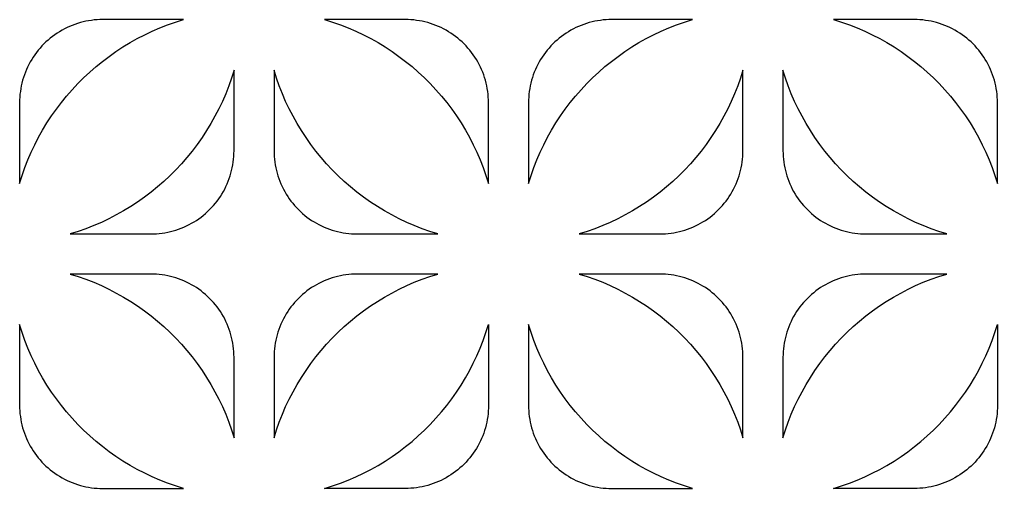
# Model space of a CAD drawing. Header units: millimetres. Extents: x 16455 to 19688, y 4050 to 7284.
# Drawn here: x 18087 to 18874, y 5274 to 5651 of the extents above; entities that cross this region are included whole.
import ezdxf

# ---------------------------------------------------------------- set-up
doc = ezdxf.new("R2010")
doc.units = ezdxf.units.MM
doc.layers.get('0').update_dxf_attribs({"color": 1, "true_color": 0xff0000})

msp = doc.modelspace()

# ---------------------------------------------------------------- linework, layer by layer
for points in [[(18154.21, 5651), (18151.93, 5650.96), (18149.64, 5650.84), (18147.36, 5650.65), (18145.09, 5650.37), (18142.84, 5650.02), (18140.59, 5649.6), (18138.36, 5649.09), (18136.15, 5648.51), (18133.96, 5647.86), (18131.79, 5647.13), (18129.65, 5646.33), (18127.54, 5645.45), (18125.46, 5644.51), (18123.41, 5643.49), (18121.4, 5642.4), (18119.43, 5641.25), (18117.49, 5640.03), (18115.6, 5638.74), (18113.76, 5637.39), (18111.96, 5635.98), (18110.21, 5634.51), (18108.52, 5632.98), (18106.87, 5631.39), (18105.28, 5629.74), (18103.75, 5628.05), (18102.28, 5626.3), (18100.87, 5624.5), (18099.52, 5622.66), (18098.23, 5620.77), (18097.01, 5618.83), (18095.86, 5616.86), (18094.77, 5614.85), (18093.75, 5612.8), (18092.81, 5610.72), (18091.93, 5608.61), (18091.13, 5606.47), (18090.4, 5604.3), (18089.75, 5602.11), (18089.17, 5599.9), (18088.66, 5597.67), (18088.24, 5595.42), (18087.89, 5593.17), (18087.61, 5590.9), (18087.42, 5588.62), (18087.3, 5586.34), (18087.26, 5584.05)], [(18087.26, 5519.22), (18089.28, 5525.61), (18091.51, 5531.93), (18093.96, 5538.16), (18096.62, 5544.31), (18099.49, 5550.36), (18102.56, 5556.31), (18105.84, 5562.15), (18109.32, 5567.88), (18112.99, 5573.48), (18116.85, 5578.96), (18120.89, 5584.29), (18125.12, 5589.49), (18129.52, 5594.54), (18134.09, 5599.44), (18138.82, 5604.17), (18143.72, 5608.74), (18148.77, 5613.15), (18153.97, 5617.37), (18159.3, 5621.41), (18164.78, 5625.27), (18170.38, 5628.94), (18176.11, 5632.42), (18181.95, 5635.7), (18187.9, 5638.77), (18193.95, 5641.64), (18200.1, 5644.3), (18206.33, 5646.75), (18212.65, 5648.98), (18219.04, 5651)], [(18219.04, 5651), (18154.21, 5651)], [(18397.47, 5651), (18332.65, 5651)], [(18332.65, 5651), (18339.03, 5648.98), (18345.35, 5646.75), (18351.58, 5644.3), (18357.73, 5641.64), (18363.78, 5638.77), (18369.73, 5635.7), (18375.58, 5632.42), (18381.3, 5628.94), (18386.91, 5625.27), (18392.38, 5621.41), (18397.72, 5617.37), (18402.92, 5613.15), (18407.97, 5608.74), (18412.86, 5604.17), (18417.6, 5599.44), (18422.17, 5594.54), (18426.57, 5589.49), (18430.79, 5584.29), (18434.84, 5578.96), (18438.7, 5573.48), (18442.37, 5567.88), (18445.84, 5562.15), (18449.12, 5556.31), (18452.19, 5550.36), (18455.06, 5544.31), (18457.72, 5538.16), (18460.17, 5531.93), (18462.41, 5525.61), (18464.42, 5519.22)], [(18464.42, 5584.05), (18464.38, 5586.34), (18464.26, 5588.62), (18464.07, 5590.9), (18463.8, 5593.17), (18463.45, 5595.42), (18463.02, 5597.67), (18462.52, 5599.9), (18461.94, 5602.11), (18461.28, 5604.3), (18460.55, 5606.47), (18459.75, 5608.61), (18458.88, 5610.72), (18457.93, 5612.8), (18456.91, 5614.85), (18455.83, 5616.86), (18454.67, 5618.83), (18453.45, 5620.77), (18452.17, 5622.66), (18450.82, 5624.5), (18449.4, 5626.3), (18447.93, 5628.05), (18446.4, 5629.74), (18444.81, 5631.39), (18443.17, 5632.98), (18441.47, 5634.51), (18439.72, 5635.98), (18437.93, 5637.39), (18436.08, 5638.74), (18434.19, 5640.03), (18432.26, 5641.25), (18430.28, 5642.4), (18428.27, 5643.49), (18426.23, 5644.51), (18424.15, 5645.45), (18422.03, 5646.33), (18419.89, 5647.13), (18417.73, 5647.86), (18415.54, 5648.51), (18413.32, 5649.09), (18411.09, 5649.6), (18408.85, 5650.02), (18406.59, 5650.37), (18404.32, 5650.65), (18402.04, 5650.84), (18399.76, 5650.96), (18397.47, 5651)], [(18563.55, 5651), (18561.26, 5650.96), (18558.98, 5650.84), (18556.7, 5650.65), (18554.43, 5650.37), (18552.17, 5650.02), (18549.93, 5649.6), (18547.7, 5649.09), (18545.49, 5648.51), (18543.3, 5647.86), (18541.13, 5647.13), (18538.99, 5646.33), (18536.88, 5645.45), (18534.8, 5644.51), (18532.75, 5643.49), (18530.74, 5642.4), (18528.77, 5641.25), (18526.83, 5640.03), (18524.94, 5638.74), (18523.1, 5637.39), (18521.3, 5635.98), (18519.55, 5634.51), (18517.85, 5632.98), (18516.21, 5631.39), (18514.62, 5629.74), (18513.09, 5628.05), (18511.62, 5626.3), (18510.21, 5624.5), (18508.86, 5622.66), (18507.57, 5620.77), (18506.35, 5618.83), (18505.19, 5616.86), (18504.11, 5614.85), (18503.09, 5612.8), (18502.15, 5610.72), (18501.27, 5608.61), (18500.47, 5606.47), (18499.74, 5604.3), (18499.09, 5602.11), (18498.51, 5599.9), (18498, 5597.67), (18497.58, 5595.42), (18497.23, 5593.17), (18496.95, 5590.9), (18496.76, 5588.62), (18496.64, 5586.34), (18496.6, 5584.05)], [(18496.6, 5519.22), (18498.62, 5525.61), (18500.85, 5531.93), (18503.3, 5538.16), (18505.96, 5544.31), (18508.83, 5550.36), (18511.9, 5556.31), (18515.18, 5562.15), (18518.66, 5567.88), (18522.33, 5573.48), (18526.18, 5578.96), (18530.23, 5584.29), (18534.45, 5589.49), (18538.85, 5594.54), (18543.43, 5599.44), (18548.16, 5604.17), (18553.06, 5608.74), (18558.11, 5613.15), (18563.3, 5617.37), (18568.64, 5621.41), (18574.12, 5625.27), (18579.72, 5628.94), (18585.45, 5632.42), (18591.29, 5635.7), (18597.24, 5638.77), (18603.29, 5641.64), (18609.44, 5644.3), (18615.67, 5646.75), (18621.99, 5648.98), (18628.38, 5651)], [(18628.38, 5651), (18563.55, 5651)], [(18806.81, 5651), (18741.99, 5651)], [(18741.99, 5651), (18748.37, 5648.98), (18754.69, 5646.75), (18760.92, 5644.3), (18767.07, 5641.64), (18773.12, 5638.77), (18779.07, 5635.7), (18784.91, 5632.42), (18790.64, 5628.94), (18796.24, 5625.27), (18801.72, 5621.41), (18807.06, 5617.37), (18812.25, 5613.15), (18817.3, 5608.74), (18822.2, 5604.17), (18826.94, 5599.44), (18831.51, 5594.54), (18835.91, 5589.49), (18840.13, 5584.29), (18844.18, 5578.96), (18848.04, 5573.48), (18851.71, 5567.88), (18855.18, 5562.15), (18858.46, 5556.31), (18861.53, 5550.36), (18864.4, 5544.31), (18867.06, 5538.16), (18869.51, 5531.93), (18871.74, 5525.61), (18873.76, 5519.22)], [(18873.76, 5584.05), (18873.72, 5586.34), (18873.6, 5588.62), (18873.41, 5590.9), (18873.14, 5593.17), (18872.79, 5595.42), (18872.36, 5597.67), (18871.86, 5599.9), (18871.28, 5602.11), (18870.62, 5604.3), (18869.89, 5606.47), (18869.09, 5608.61), (18868.22, 5610.72), (18867.27, 5612.8), (18866.25, 5614.85), (18865.17, 5616.86), (18864.01, 5618.83), (18862.79, 5620.77), (18861.51, 5622.66), (18860.16, 5624.5), (18858.74, 5626.3), (18857.27, 5628.05), (18855.74, 5629.74), (18854.15, 5631.39), (18852.51, 5632.98), (18850.81, 5634.51), (18849.06, 5635.98), (18847.26, 5637.39), (18845.42, 5638.74), (18843.53, 5640.03), (18841.6, 5641.25), (18839.62, 5642.4), (18837.61, 5643.49), (18835.57, 5644.51), (18833.48, 5645.45), (18831.37, 5646.33), (18829.23, 5647.13), (18827.06, 5647.86), (18824.87, 5648.51), (18822.66, 5649.09), (18820.43, 5649.6), (18818.19, 5650.02), (18815.93, 5650.37), (18813.66, 5650.65), (18811.38, 5650.84), (18809.1, 5650.96), (18806.81, 5651)], [(18259.75, 5610.28), (18257.74, 5603.9), (18255.5, 5597.58), (18253.05, 5591.35), (18250.39, 5585.2), (18247.53, 5579.15), (18244.45, 5573.2), (18241.17, 5567.35), (18237.7, 5561.63), (18234.03, 5556.02), (18230.17, 5550.55), (18226.12, 5545.21), (18221.9, 5540.01), (18217.5, 5534.96), (18212.93, 5530.07), (18208.19, 5525.33), (18203.3, 5520.76), (18198.25, 5516.36), (18193.05, 5512.14), (18187.71, 5508.09), (18182.24, 5504.23), (18176.63, 5500.56), (18170.91, 5497.09), (18165.06, 5493.81), (18159.11, 5490.74), (18153.06, 5487.87), (18146.91, 5485.21), (18140.68, 5482.76), (18134.37, 5480.52), (18127.98, 5478.51)], [(18259.75, 5545.46), (18259.75, 5610.28)], [(18423.71, 5478.51), (18417.32, 5480.52), (18411, 5482.76), (18404.77, 5485.21), (18398.62, 5487.87), (18392.57, 5490.74), (18386.62, 5493.81), (18380.78, 5497.09), (18375.05, 5500.56), (18369.45, 5504.23), (18363.97, 5508.09), (18358.64, 5512.14), (18353.44, 5516.36), (18348.39, 5520.76), (18343.49, 5525.33), (18338.76, 5530.07), (18334.19, 5534.96), (18329.78, 5540.01), (18325.56, 5545.21), (18321.51, 5550.55), (18317.66, 5556.02), (18313.99, 5561.63), (18310.51, 5567.35), (18307.23, 5573.2), (18304.16, 5579.15), (18301.29, 5585.2), (18298.63, 5591.35), (18296.18, 5597.58), (18293.95, 5603.9), (18291.93, 5610.28)], [(18291.93, 5610.28), (18291.93, 5545.46)], [(18669.09, 5610.28), (18667.07, 5603.9), (18664.84, 5597.58), (18662.39, 5591.35), (18659.73, 5585.2), (18656.86, 5579.15), (18653.79, 5573.2), (18650.51, 5567.35), (18647.04, 5561.63), (18643.37, 5556.02), (18639.51, 5550.55), (18635.46, 5545.21), (18631.24, 5540.01), (18626.84, 5534.96), (18622.27, 5530.07), (18617.53, 5525.33), (18612.63, 5520.76), (18607.59, 5516.36), (18602.39, 5512.14), (18597.05, 5508.09), (18591.57, 5504.23), (18585.97, 5500.56), (18580.25, 5497.09), (18574.4, 5493.81), (18568.45, 5490.74), (18562.4, 5487.87), (18556.25, 5485.21), (18550.02, 5482.76), (18543.7, 5480.52), (18537.32, 5478.51)], [(18669.09, 5545.46), (18669.09, 5610.28)], [(18833.05, 5478.51), (18826.66, 5480.52), (18820.34, 5482.76), (18814.11, 5485.21), (18807.96, 5487.87), (18801.91, 5490.74), (18795.96, 5493.81), (18790.12, 5497.09), (18784.39, 5500.56), (18778.79, 5504.23), (18773.31, 5508.09), (18767.97, 5512.14), (18762.78, 5516.36), (18757.73, 5520.76), (18752.83, 5525.33), (18748.1, 5530.07), (18743.52, 5534.96), (18739.12, 5540.01), (18734.9, 5545.21), (18730.85, 5550.55), (18726.99, 5556.02), (18723.33, 5561.63), (18719.85, 5567.35), (18716.57, 5573.2), (18713.5, 5579.15), (18710.63, 5585.2), (18707.97, 5591.35), (18705.52, 5597.58), (18703.29, 5603.9), (18701.27, 5610.28)], [(18701.27, 5610.28), (18701.27, 5545.46)], [(18087.26, 5584.05), (18087.26, 5519.22)], [(18464.42, 5519.22), (18464.42, 5584.05)], [(18496.6, 5584.05), (18496.6, 5519.22)], [(18873.76, 5519.22), (18873.76, 5584.05)], [(18192.8, 5478.51), (18195.09, 5478.55), (18197.37, 5478.67), (18199.65, 5478.86), (18201.92, 5479.13), (18204.18, 5479.48), (18206.42, 5479.91), (18208.65, 5480.41), (18210.87, 5480.99), (18213.06, 5481.65), (18215.22, 5482.37), (18217.36, 5483.18), (18219.48, 5484.05), (18221.56, 5485), (18223.6, 5486.02), (18225.62, 5487.1), (18227.59, 5488.26), (18229.52, 5489.48), (18231.41, 5490.76), (18233.26, 5492.11), (18235.05, 5493.52), (18236.8, 5495), (18238.5, 5496.53), (18240.14, 5498.12), (18241.73, 5499.76), (18243.26, 5501.46), (18244.74, 5503.21), (18246.15, 5505), (18247.5, 5506.85), (18248.78, 5508.74), (18250, 5510.67), (18251.16, 5512.64), (18252.25, 5514.66), (18253.26, 5516.7), (18254.21, 5518.78), (18255.08, 5520.9), (18255.89, 5523.04), (18256.61, 5525.2), (18257.27, 5527.39), (18257.85, 5529.61), (18258.35, 5531.84), (18258.78, 5534.08), (18259.13, 5536.34), (18259.4, 5538.61), (18259.59, 5540.89), (18259.71, 5543.17), (18259.75, 5545.46)], [(18291.93, 5545.46), (18291.97, 5543.17), (18292.09, 5540.89), (18292.28, 5538.61), (18292.56, 5536.34), (18292.91, 5534.08), (18293.33, 5531.84), (18293.84, 5529.61), (18294.42, 5527.39), (18295.07, 5525.2), (18295.8, 5523.04), (18296.6, 5520.9), (18297.48, 5518.78), (18298.42, 5516.7), (18299.44, 5514.66), (18300.53, 5512.64), (18301.68, 5510.67), (18302.9, 5508.74), (18304.19, 5506.85), (18305.54, 5505), (18306.95, 5503.21), (18308.42, 5501.46), (18309.95, 5499.76), (18311.54, 5498.12), (18313.19, 5496.53), (18314.88, 5495), (18316.63, 5493.52), (18318.43, 5492.11), (18320.27, 5490.76), (18322.16, 5489.48), (18324.1, 5488.26), (18326.07, 5487.1), (18328.08, 5486.02), (18330.13, 5485), (18332.21, 5484.05), (18334.32, 5483.18), (18336.46, 5482.37), (18338.63, 5481.65), (18340.82, 5480.99), (18343.03, 5480.41), (18345.26, 5479.91), (18347.51, 5479.48), (18349.76, 5479.13), (18352.03, 5478.86), (18354.31, 5478.67), (18356.59, 5478.55), (18358.88, 5478.51)], [(18602.14, 5478.51), (18604.43, 5478.55), (18606.71, 5478.67), (18608.99, 5478.86), (18611.26, 5479.13), (18613.52, 5479.48), (18615.76, 5479.91), (18617.99, 5480.41), (18620.21, 5480.99), (18622.4, 5481.65), (18624.56, 5482.37), (18626.7, 5483.18), (18628.81, 5484.05), (18630.9, 5485), (18632.94, 5486.02), (18634.95, 5487.1), (18636.93, 5488.26), (18638.86, 5489.48), (18640.75, 5490.76), (18642.59, 5492.11), (18644.39, 5493.52), (18646.14, 5495), (18647.84, 5496.53), (18649.48, 5498.12), (18651.07, 5499.76), (18652.6, 5501.46), (18654.07, 5503.21), (18655.49, 5505), (18656.84, 5506.85), (18658.12, 5508.74), (18659.34, 5510.67), (18660.5, 5512.64), (18661.58, 5514.66), (18662.6, 5516.7), (18663.55, 5518.78), (18664.42, 5520.9), (18665.22, 5523.04), (18665.95, 5525.2), (18666.61, 5527.39), (18667.19, 5529.61), (18667.69, 5531.84), (18668.12, 5534.08), (18668.47, 5536.34), (18668.74, 5538.61), (18668.93, 5540.89), (18669.05, 5543.17), (18669.09, 5545.46)], [(18701.27, 5545.46), (18701.31, 5543.17), (18701.43, 5540.89), (18701.62, 5538.61), (18701.9, 5536.34), (18702.25, 5534.08), (18702.67, 5531.84), (18703.18, 5529.61), (18703.75, 5527.39), (18704.41, 5525.2), (18705.14, 5523.04), (18705.94, 5520.9), (18706.81, 5518.78), (18707.76, 5516.7), (18708.78, 5514.66), (18709.86, 5512.64), (18711.02, 5510.67), (18712.24, 5508.74), (18713.53, 5506.85), (18714.88, 5505), (18716.29, 5503.21), (18717.76, 5501.46), (18719.29, 5499.76), (18720.88, 5498.12), (18722.52, 5496.53), (18724.22, 5495), (18725.97, 5493.52), (18727.77, 5492.11), (18729.61, 5490.76), (18731.5, 5489.48), (18733.43, 5488.26), (18735.41, 5487.1), (18737.42, 5486.02), (18739.47, 5485), (18741.55, 5484.05), (18743.66, 5483.18), (18745.8, 5482.37), (18747.97, 5481.65), (18750.16, 5480.99), (18752.37, 5480.41), (18754.6, 5479.91), (18756.84, 5479.48), (18759.1, 5479.13), (18761.37, 5478.86), (18763.65, 5478.67), (18765.93, 5478.55), (18768.22, 5478.51)], [(18127.98, 5478.51), (18192.8, 5478.51)], [(18358.88, 5478.51), (18423.71, 5478.51)], [(18537.32, 5478.51), (18602.14, 5478.51)], [(18768.22, 5478.51), (18833.05, 5478.51)], [(18192.8, 5446.33), (18127.98, 5446.33)], [(18127.98, 5446.33), (18134.37, 5444.31), (18140.68, 5442.08), (18146.91, 5439.63), (18153.06, 5436.97), (18159.11, 5434.1), (18165.06, 5431.03), (18170.91, 5427.75), (18176.63, 5424.27), (18182.24, 5420.6), (18187.71, 5416.75), (18193.05, 5412.7), (18198.25, 5408.48), (18203.3, 5404.08), (18208.19, 5399.5), (18212.93, 5394.77), (18217.5, 5389.87), (18221.9, 5384.82), (18226.12, 5379.63), (18230.17, 5374.29), (18234.03, 5368.81), (18237.7, 5363.21), (18241.17, 5357.48), (18244.45, 5351.64), (18247.53, 5345.69), (18250.39, 5339.64), (18253.05, 5333.49), (18255.5, 5327.26), (18257.74, 5320.94), (18259.75, 5314.55)], [(18259.75, 5379.38), (18259.71, 5381.67), (18259.59, 5383.95), (18259.4, 5386.23), (18259.13, 5388.5), (18258.78, 5390.76), (18258.35, 5393), (18257.85, 5395.23), (18257.27, 5397.44), (18256.61, 5399.63), (18255.89, 5401.8), (18255.08, 5403.94), (18254.21, 5406.05), (18253.26, 5408.13), (18252.25, 5410.18), (18251.16, 5412.19), (18250, 5414.16), (18248.78, 5416.1), (18247.5, 5417.99), (18246.15, 5419.83), (18244.74, 5421.63), (18243.26, 5423.38), (18241.73, 5425.07), (18240.14, 5426.72), (18238.5, 5428.31), (18236.8, 5429.84), (18235.05, 5431.31), (18233.26, 5432.72), (18231.41, 5434.07), (18229.52, 5435.36), (18227.59, 5436.58), (18225.62, 5437.74), (18223.6, 5438.82), (18221.56, 5439.84), (18219.48, 5440.78), (18217.36, 5441.66), (18215.22, 5442.46), (18213.06, 5443.19), (18210.87, 5443.84), (18208.65, 5444.42), (18206.42, 5444.93), (18204.18, 5445.35), (18201.92, 5445.7), (18199.65, 5445.98), (18197.37, 5446.17), (18195.09, 5446.29), (18192.8, 5446.33)], [(18358.88, 5446.33), (18356.59, 5446.29), (18354.31, 5446.17), (18352.03, 5445.98), (18349.76, 5445.7), (18347.51, 5445.35), (18345.26, 5444.93), (18343.03, 5444.42), (18340.82, 5443.84), (18338.63, 5443.19), (18336.46, 5442.46), (18334.32, 5441.66), (18332.21, 5440.78), (18330.13, 5439.84), (18328.08, 5438.82), (18326.07, 5437.74), (18324.1, 5436.58), (18322.16, 5435.36), (18320.27, 5434.07), (18318.43, 5432.72), (18316.63, 5431.31), (18314.88, 5429.84), (18313.19, 5428.31), (18311.54, 5426.72), (18309.95, 5425.07), (18308.42, 5423.38), (18306.95, 5421.63), (18305.54, 5419.83), (18304.19, 5417.99), (18302.9, 5416.1), (18301.68, 5414.16), (18300.53, 5412.19), (18299.44, 5410.18), (18298.42, 5408.13), (18297.48, 5406.05), (18296.6, 5403.94), (18295.8, 5401.8), (18295.07, 5399.63), (18294.42, 5397.44), (18293.84, 5395.23), (18293.33, 5393), (18292.91, 5390.76), (18292.56, 5388.5), (18292.28, 5386.23), (18292.09, 5383.95), (18291.97, 5381.67), (18291.93, 5379.38)], [(18291.93, 5314.55), (18293.95, 5320.94), (18296.18, 5327.26), (18298.63, 5333.49), (18301.29, 5339.64), (18304.16, 5345.69), (18307.23, 5351.64), (18310.51, 5357.48), (18313.99, 5363.21), (18317.66, 5368.81), (18321.51, 5374.29), (18325.56, 5379.63), (18329.78, 5384.82), (18334.19, 5389.87), (18338.76, 5394.77), (18343.49, 5399.5), (18348.39, 5404.08), (18353.44, 5408.48), (18358.64, 5412.7), (18363.97, 5416.75), (18369.45, 5420.6), (18375.05, 5424.27), (18380.78, 5427.75), (18386.62, 5431.03), (18392.57, 5434.1), (18398.62, 5436.97), (18404.77, 5439.63), (18411, 5442.08), (18417.32, 5444.31), (18423.71, 5446.33)], [(18423.71, 5446.33), (18358.88, 5446.33)], [(18602.14, 5446.33), (18537.32, 5446.33)], [(18537.32, 5446.33), (18543.7, 5444.31), (18550.02, 5442.08), (18556.25, 5439.63), (18562.4, 5436.97), (18568.45, 5434.1), (18574.4, 5431.03), (18580.25, 5427.75), (18585.97, 5424.27), (18591.57, 5420.6), (18597.05, 5416.75), (18602.39, 5412.7), (18607.59, 5408.48), (18612.63, 5404.08), (18617.53, 5399.5), (18622.27, 5394.77), (18626.84, 5389.87), (18631.24, 5384.82), (18635.46, 5379.63), (18639.51, 5374.29), (18643.37, 5368.81), (18647.04, 5363.21), (18650.51, 5357.48), (18653.79, 5351.64), (18656.86, 5345.69), (18659.73, 5339.64), (18662.39, 5333.49), (18664.84, 5327.26), (18667.07, 5320.94), (18669.09, 5314.55)], [(18669.09, 5379.38), (18669.05, 5381.67), (18668.93, 5383.95), (18668.74, 5386.23), (18668.47, 5388.5), (18668.12, 5390.76), (18667.69, 5393), (18667.19, 5395.23), (18666.61, 5397.44), (18665.95, 5399.63), (18665.22, 5401.8), (18664.42, 5403.94), (18663.55, 5406.05), (18662.6, 5408.13), (18661.58, 5410.18), (18660.5, 5412.19), (18659.34, 5414.16), (18658.12, 5416.1), (18656.84, 5417.99), (18655.49, 5419.83), (18654.07, 5421.63), (18652.6, 5423.38), (18651.07, 5425.07), (18649.48, 5426.72), (18647.84, 5428.31), (18646.14, 5429.84), (18644.39, 5431.31), (18642.59, 5432.72), (18640.75, 5434.07), (18638.86, 5435.36), (18636.93, 5436.58), (18634.95, 5437.74), (18632.94, 5438.82), (18630.9, 5439.84), (18628.81, 5440.78), (18626.7, 5441.66), (18624.56, 5442.46), (18622.4, 5443.19), (18620.21, 5443.84), (18617.99, 5444.42), (18615.76, 5444.93), (18613.52, 5445.35), (18611.26, 5445.7), (18608.99, 5445.98), (18606.71, 5446.17), (18604.43, 5446.29), (18602.14, 5446.33)], [(18768.22, 5446.33), (18765.93, 5446.29), (18763.65, 5446.17), (18761.37, 5445.98), (18759.1, 5445.7), (18756.84, 5445.35), (18754.6, 5444.93), (18752.37, 5444.42), (18750.16, 5443.84), (18747.97, 5443.19), (18745.8, 5442.46), (18743.66, 5441.66), (18741.55, 5440.78), (18739.47, 5439.84), (18737.42, 5438.82), (18735.41, 5437.74), (18733.43, 5436.58), (18731.5, 5435.36), (18729.61, 5434.07), (18727.77, 5432.72), (18725.97, 5431.31), (18724.22, 5429.84), (18722.52, 5428.31), (18720.88, 5426.72), (18719.29, 5425.07), (18717.76, 5423.38), (18716.29, 5421.63), (18714.88, 5419.83), (18713.53, 5417.99), (18712.24, 5416.1), (18711.02, 5414.16), (18709.86, 5412.19), (18708.78, 5410.18), (18707.76, 5408.13), (18706.81, 5406.05), (18705.94, 5403.94), (18705.14, 5401.8), (18704.41, 5399.63), (18703.75, 5397.44), (18703.18, 5395.23), (18702.67, 5393), (18702.25, 5390.76), (18701.9, 5388.5), (18701.62, 5386.23), (18701.43, 5383.95), (18701.31, 5381.67), (18701.27, 5379.38)], [(18701.27, 5314.55), (18703.29, 5320.94), (18705.52, 5327.26), (18707.97, 5333.49), (18710.63, 5339.64), (18713.5, 5345.69), (18716.57, 5351.64), (18719.85, 5357.48), (18723.33, 5363.21), (18726.99, 5368.81), (18730.85, 5374.29), (18734.9, 5379.63), (18739.12, 5384.82), (18743.52, 5389.87), (18748.1, 5394.77), (18752.83, 5399.5), (18757.73, 5404.08), (18762.78, 5408.48), (18767.97, 5412.7), (18773.31, 5416.75), (18778.79, 5420.6), (18784.39, 5424.27), (18790.12, 5427.75), (18795.96, 5431.03), (18801.91, 5434.1), (18807.96, 5436.97), (18814.11, 5439.63), (18820.34, 5442.08), (18826.66, 5444.31), (18833.05, 5446.33)], [(18833.05, 5446.33), (18768.22, 5446.33)], [(18219.04, 5273.84), (18212.65, 5275.86), (18206.33, 5278.09), (18200.1, 5280.54), (18193.95, 5283.2), (18187.9, 5286.07), (18181.95, 5289.14), (18176.11, 5292.42), (18170.38, 5295.89), (18164.78, 5299.56), (18159.3, 5303.42), (18153.97, 5307.47), (18148.77, 5311.69), (18143.72, 5316.09), (18138.82, 5320.66), (18134.09, 5325.4), (18129.52, 5330.29), (18125.12, 5335.34), (18120.89, 5340.54), (18116.85, 5345.88), (18112.99, 5351.36), (18109.32, 5356.96), (18105.84, 5362.68), (18102.56, 5368.53), (18099.49, 5374.48), (18096.62, 5380.53), (18093.96, 5386.68), (18091.51, 5392.91), (18089.28, 5399.23), (18087.26, 5405.61)], [(18087.26, 5405.61), (18087.26, 5340.79)], [(18332.65, 5273.84), (18339.03, 5275.86), (18345.35, 5278.09), (18351.58, 5280.54), (18357.73, 5283.2), (18363.78, 5286.07), (18369.73, 5289.14), (18375.58, 5292.42), (18381.3, 5295.89), (18386.91, 5299.56), (18392.38, 5303.42), (18397.72, 5307.47), (18402.92, 5311.69), (18407.97, 5316.09), (18412.86, 5320.66), (18417.6, 5325.4), (18422.17, 5330.29), (18426.57, 5335.34), (18430.79, 5340.54), (18434.84, 5345.88), (18438.7, 5351.36), (18442.37, 5356.96), (18445.84, 5362.68), (18449.12, 5368.53), (18452.19, 5374.48), (18455.06, 5380.53), (18457.72, 5386.68), (18460.17, 5392.91), (18462.41, 5399.23), (18464.42, 5405.61)], [(18464.42, 5405.61), (18464.42, 5340.79)], [(18628.38, 5273.84), (18621.99, 5275.86), (18615.67, 5278.09), (18609.44, 5280.54), (18603.29, 5283.2), (18597.24, 5286.07), (18591.29, 5289.14), (18585.45, 5292.42), (18579.72, 5295.89), (18574.12, 5299.56), (18568.64, 5303.42), (18563.3, 5307.47), (18558.11, 5311.69), (18553.06, 5316.09), (18548.16, 5320.66), (18543.43, 5325.4), (18538.85, 5330.29), (18534.45, 5335.34), (18530.23, 5340.54), (18526.18, 5345.88), (18522.33, 5351.36), (18518.66, 5356.96), (18515.18, 5362.68), (18511.9, 5368.53), (18508.83, 5374.48), (18505.96, 5380.53), (18503.3, 5386.68), (18500.85, 5392.91), (18498.62, 5399.23), (18496.6, 5405.61)], [(18496.6, 5405.61), (18496.6, 5340.79)], [(18741.99, 5273.84), (18748.37, 5275.86), (18754.69, 5278.09), (18760.92, 5280.54), (18767.07, 5283.2), (18773.12, 5286.07), (18779.07, 5289.14), (18784.91, 5292.42), (18790.64, 5295.89), (18796.24, 5299.56), (18801.72, 5303.42), (18807.06, 5307.47), (18812.25, 5311.69), (18817.3, 5316.09), (18822.2, 5320.66), (18826.94, 5325.4), (18831.51, 5330.29), (18835.91, 5335.34), (18840.13, 5340.54), (18844.18, 5345.88), (18848.04, 5351.36), (18851.71, 5356.96), (18855.18, 5362.68), (18858.46, 5368.53), (18861.53, 5374.48), (18864.4, 5380.53), (18867.06, 5386.68), (18869.51, 5392.91), (18871.74, 5399.23), (18873.76, 5405.61)], [(18873.76, 5405.61), (18873.76, 5340.79)], [(18259.75, 5314.55), (18259.75, 5379.38)], [(18291.93, 5379.38), (18291.93, 5314.55)], [(18669.09, 5314.55), (18669.09, 5379.38)], [(18701.27, 5379.38), (18701.27, 5314.55)], [(18087.26, 5340.79), (18087.3, 5338.5), (18087.42, 5336.22), (18087.61, 5333.94), (18087.89, 5331.67), (18088.24, 5329.41), (18088.66, 5327.17), (18089.17, 5324.94), (18089.75, 5322.72), (18090.4, 5320.53), (18091.13, 5318.37), (18091.93, 5316.23), (18092.81, 5314.12), (18093.75, 5312.03), (18094.77, 5309.99), (18095.86, 5307.98), (18097.01, 5306), (18098.23, 5304.07), (18099.52, 5302.18), (18100.87, 5300.34), (18102.28, 5298.54), (18103.75, 5296.79), (18105.28, 5295.09), (18106.87, 5293.45), (18108.52, 5291.86), (18110.21, 5290.33), (18111.96, 5288.86), (18113.76, 5287.44), (18115.6, 5286.09), (18117.49, 5284.81), (18119.43, 5283.59), (18121.4, 5282.43), (18123.41, 5281.35), (18125.46, 5280.33), (18127.54, 5279.38), (18129.65, 5278.51), (18131.79, 5277.71), (18133.96, 5276.98), (18136.15, 5276.32), (18138.36, 5275.74), (18140.59, 5275.24), (18142.84, 5274.81), (18145.09, 5274.46), (18147.36, 5274.19), (18149.64, 5274), (18151.93, 5273.88), (18154.21, 5273.84)], [(18464.42, 5340.79), (18464.38, 5338.5), (18464.26, 5336.22), (18464.07, 5333.94), (18463.8, 5331.67), (18463.45, 5329.41), (18463.02, 5327.17), (18462.52, 5324.94), (18461.94, 5322.72), (18461.28, 5320.53), (18460.55, 5318.37), (18459.75, 5316.23), (18458.88, 5314.12), (18457.93, 5312.03), (18456.91, 5309.99), (18455.83, 5307.98), (18454.67, 5306), (18453.45, 5304.07), (18452.17, 5302.18), (18450.82, 5300.34), (18449.4, 5298.54), (18447.93, 5296.79), (18446.4, 5295.09), (18444.81, 5293.45), (18443.17, 5291.86), (18441.47, 5290.33), (18439.72, 5288.86), (18437.93, 5287.44), (18436.08, 5286.09), (18434.19, 5284.81), (18432.26, 5283.59), (18430.28, 5282.43), (18428.27, 5281.35), (18426.23, 5280.33), (18424.15, 5279.38), (18422.03, 5278.51), (18419.89, 5277.71), (18417.73, 5276.98), (18415.54, 5276.32), (18413.32, 5275.74), (18411.09, 5275.24), (18408.85, 5274.81), (18406.59, 5274.46), (18404.32, 5274.19), (18402.04, 5274), (18399.76, 5273.88), (18397.47, 5273.84)], [(18496.6, 5340.79), (18496.64, 5338.5), (18496.76, 5336.22), (18496.95, 5333.94), (18497.23, 5331.67), (18497.58, 5329.41), (18498, 5327.17), (18498.51, 5324.94), (18499.09, 5322.72), (18499.74, 5320.53), (18500.47, 5318.37), (18501.27, 5316.23), (18502.15, 5314.12), (18503.09, 5312.03), (18504.11, 5309.99), (18505.19, 5307.98), (18506.35, 5306), (18507.57, 5304.07), (18508.86, 5302.18), (18510.21, 5300.34), (18511.62, 5298.54), (18513.09, 5296.79), (18514.62, 5295.09), (18516.21, 5293.45), (18517.85, 5291.86), (18519.55, 5290.33), (18521.3, 5288.86), (18523.1, 5287.44), (18524.94, 5286.09), (18526.83, 5284.81), (18528.77, 5283.59), (18530.74, 5282.43), (18532.75, 5281.35), (18534.8, 5280.33), (18536.88, 5279.38), (18538.99, 5278.51), (18541.13, 5277.71), (18543.3, 5276.98), (18545.49, 5276.32), (18547.7, 5275.74), (18549.93, 5275.24), (18552.17, 5274.81), (18554.43, 5274.46), (18556.7, 5274.19), (18558.98, 5274), (18561.26, 5273.88), (18563.55, 5273.84)], [(18873.76, 5340.79), (18873.72, 5338.5), (18873.6, 5336.22), (18873.41, 5333.94), (18873.14, 5331.67), (18872.79, 5329.41), (18872.36, 5327.17), (18871.86, 5324.94), (18871.28, 5322.72), (18870.62, 5320.53), (18869.89, 5318.37), (18869.09, 5316.23), (18868.22, 5314.12), (18867.27, 5312.03), (18866.25, 5309.99), (18865.17, 5307.98), (18864.01, 5306), (18862.79, 5304.07), (18861.51, 5302.18), (18860.16, 5300.34), (18858.74, 5298.54), (18857.27, 5296.79), (18855.74, 5295.09), (18854.15, 5293.45), (18852.51, 5291.86), (18850.81, 5290.33), (18849.06, 5288.86), (18847.26, 5287.44), (18845.42, 5286.09), (18843.53, 5284.81), (18841.6, 5283.59), (18839.62, 5282.43), (18837.61, 5281.35), (18835.57, 5280.33), (18833.48, 5279.38), (18831.37, 5278.51), (18829.23, 5277.71), (18827.06, 5276.98), (18824.87, 5276.32), (18822.66, 5275.74), (18820.43, 5275.24), (18818.19, 5274.81), (18815.93, 5274.46), (18813.66, 5274.19), (18811.38, 5274), (18809.1, 5273.88), (18806.81, 5273.84)], [(18154.21, 5273.84), (18219.04, 5273.84)], [(18397.47, 5273.84), (18332.65, 5273.84)], [(18563.55, 5273.84), (18628.38, 5273.84)], [(18806.81, 5273.84), (18741.99, 5273.84)]]:
    msp.add_lwpolyline(points)

doc.saveas('drawing.dxf')
